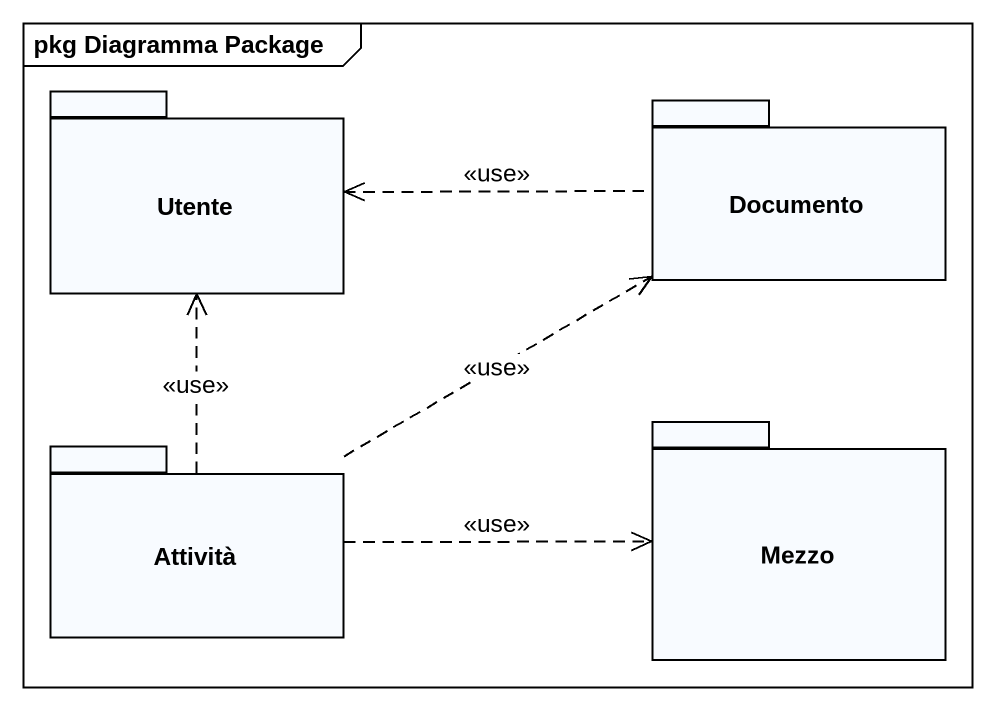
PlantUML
@startuml
mainframe pkg Diagramma Package
package Utente {
}
package Documento {
}
package Attività {
}
package Mezzo {
}
Utente <.right. Documento : <<use>>
Attività .up.> Utente : <<use>>
Attività .right.> Documento : <<use>>
Attività .right.> Mezzo : <<use>>
@enduml
